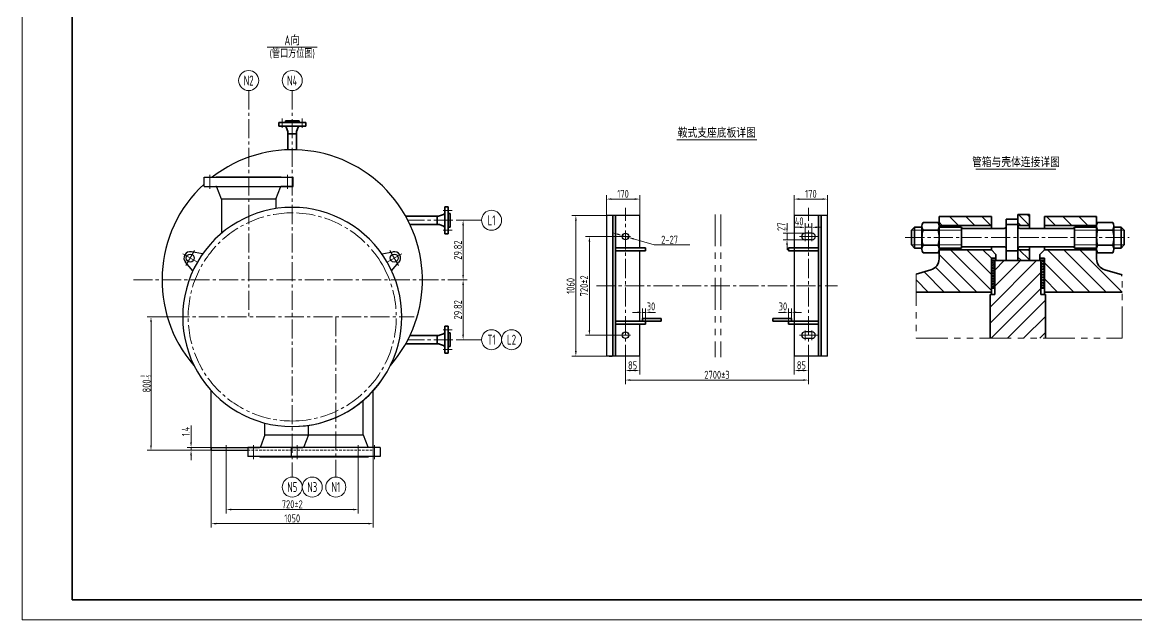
# Model space of a CAD drawing. Header units: millimetres. Extents: x 5765 to 6606, y -201 to 393.
# Drawn here: x 5765 to 6322, y -201 to 98 of the extents above; entities that cross this region are included whole.
import ezdxf
from ezdxf.enums import TextEntityAlignment as Align

# ---------------------------------------------------------------- set-up
doc = ezdxf.new("R2010")
doc.units = ezdxf.units.MM
for name, pattern in [('CENTER2', [28.575, 19.05, -3.175, 3.175, -3.175]), ('DASHED2', [9.525, 6.35, -3.175]), ('PHANTOM2', [31.75, 15.875, -3.175, 3.175, -3.175, 3.175, -3.175])]:
    doc.linetypes.add(name, pattern=pattern)
for name, color, linetype, lineweight in [('1粗实线', 7, 'Continuous', 35), ('2细实线', 3, 'Continuous', 13), ('3中心线', 1, 'CENTER2', 13), ('4虚线', 4, 'DASHED2', 13), ('5双点划线', 2, 'PHANTOM2', 13), ('6剖面线', 6, 'Continuous', 13), ('7文本', 2, 'Continuous', 13), ('8标注', 3, 'Continuous', 13), ('9图表', 4, 'Continuous', 13)]:
    doc.layers.add(name, color=color, linetype=linetype, lineweight=lineweight)
doc.styles.add('lanpec', font='bpec_e.shx', dxfattribs={"width": 0.75, "bigfont": 'hztxt.shx'})
doc.styles.add('lanpec-dim', font='bpec_e.shx', dxfattribs={"width": 0.75})
doc.dimstyles.new('lanpec', dxfattribs={"dimtxt": 4, "dimasz": 2.5, "dimexe": 2, "dimexo": 0, "dimtad": 1, "dimdsep": 46, "dimtxsty": 'lanpec-dim', "dimcen": 2.5, "dimclrd": 256, "dimclre": 256, "dimclrt": 256, "dimazin": 0, "dimtfac": 1, "dimtmove": 0, "dimatfit": 3, "dimfxl": 1, "dimlwd": -1, "dimlwe": -1, "dimarcsym": 0})
doc.dimstyles.new('lanpec$0', dxfattribs={"dimscale": 10, "dimtxt": 4, "dimasz": 2.5, "dimexe": 2, "dimexo": 0, "dimtad": 1, "dimdec": 1, "dimdsep": 46, "dimtxsty": 'lanpec-dim', "dimcen": 0.09, "dimclrd": 256, "dimclre": 256, "dimclrt": 256, "dimadec": 1, "dimazin": 0, "dimtfac": 0.707, "dimtdec": 1, "dimtmove": 0, "dimatfit": 3, "dimfxl": 1, "dimarcsym": 0})
doc.dimstyles.new('lanpec$3', dxfattribs={"dimtxt": 4, "dimasz": 2.5, "dimexe": 2, "dimexo": 0, "dimtad": 1, "dimtih": 1, "dimtoh": 1, "dimdsep": 46, "dimtxsty": 'lanpec-dim', "dimcen": 2.5, "dimclrd": 256, "dimclre": 256, "dimclrt": 256, "dimazin": 0, "dimtfac": 1, "dimtmove": 0, "dimatfit": 3, "dimfxl": 1, "dimlwd": -1, "dimlwe": -1, "dimarcsym": 0})
pattern_1 = [(135, (5538.121, 1418.5414), (-4.041115, -4.041115), [])]
pattern_2 = [(45, (5538.121, 1418.5414), (-0.6735192, 0.6735192), []), (135, (5538.121, 1418.5414), (-0.6735192, -0.6735192), [])]

# ---------------------------------------------------------------- blocks, each defined once
blk = doc.blocks.new('A1')
at = {"layer": '1粗实线'}
blk.add_lwpolyline([(-816, 10), (-10, 10), (-10, 584), (-816, 584)], close=True, dxfattribs=at)
at = {"layer": '9图表'}
blk.add_lwpolyline([(-841, 0), (0, 0), (0, 594), (-841, 594)], close=True, dxfattribs=at)
blk = doc.blocks.new('*D25')
at = {"layer": '8标注', "transparency": 16777216}
for p, q in [((6056.91, 1.33), (6056.91, 11.57)), ((6073.55, 1.33), (6073.55, 11.57)), ((6059.41, 9.57), (6071.05, 9.57))]:
    blk.add_line(p, q, dxfattribs=at)
for points in [[(6059.41, 9.99), (6059.41, 9.15), (6056.91, 9.57)], [(6071.05, 9.99), (6071.05, 9.15), (6073.55, 9.57)]]:
    blk.add_solid(points, dxfattribs=at)
at = {"layer": 'Defpoints', "color": 0, "transparency": 16777216}
for p in [(6073.55, 9.57), (6056.91, 1.33), (6073.55, 1.33)]:
    blk.add_point(p, dxfattribs=at)
at = {"layer": '8标注', "transparency": 16777216, "insert": (6065.23, 12.19), "char_height": 4, "attachment_point": 5, "style": 'lanpec-dim'}
blk.add_mtext('170', dxfattribs=at)
blk = doc.blocks.new('*D34')
at = {"layer": '8标注', "transparency": 16777216}
for p, q in [((6150.78, 1.33), (6150.78, 11.57)), ((6167.41, 1.33), (6167.41, 11.57)), ((6153.28, 9.57), (6164.91, 9.57))]:
    blk.add_line(p, q, dxfattribs=at)
for points in [[(6153.28, 9.99), (6153.28, 9.15), (6150.78, 9.57)], [(6164.91, 9.99), (6164.91, 9.15), (6167.41, 9.57)]]:
    blk.add_solid(points, dxfattribs=at)
at = {"layer": 'Defpoints', "color": 0, "transparency": 16777216}
for p in [(6167.41, 9.57), (6150.78, 1.33), (6167.41, 1.33)]:
    blk.add_point(p, dxfattribs=at)
at = {"layer": '8标注', "transparency": 16777216, "insert": (6159.09, 12.19), "char_height": 4, "attachment_point": 5, "style": 'lanpec-dim'}
blk.add_mtext('170', dxfattribs=at)
blk = doc.blocks.new('*D26')
at = {"layer": '8标注', "transparency": 16777216}
for p, q in [((6066.43, -72.72), (6066.43, -82.84)), ((6157.89, -72.72), (6157.89, -82.84)), ((6068.93, -80.84), (6155.39, -80.84))]:
    blk.add_line(p, q, dxfattribs=at)
for points in [[(6068.93, -80.42), (6068.93, -81.25), (6066.43, -80.84)], [(6155.39, -80.42), (6155.39, -81.25), (6157.89, -80.84)]]:
    blk.add_solid(points, dxfattribs=at)
at = {"layer": 'Defpoints', "color": 0, "transparency": 16777216}
for p in [(6066.43, -72.72), (6157.89, -72.72), (6157.89, -80.84)]:
    blk.add_point(p, dxfattribs=at)
at = {"layer": '8标注', "transparency": 16777216, "insert": (6112.16, -78.21), "char_height": 4, "width": 3.1429, "attachment_point": 5, "style": 'lanpec-dim'}
blk.add_mtext('2700%%P3', dxfattribs=at)
blk = doc.blocks.new('*D27')
at = {"layer": '8标注', "transparency": 16777216}
for p, q in [((6147.16, -4.96), (6147.16, -2.46)), ((6156.16, -7.46), (6145.16, -7.46)), ((6156.16, -10.79), (6145.16, -10.79)), ((6147.16, -7.46), (6147.16, -10.79)), ((6147.16, -13.29), (6147.16, -15.79))]:
    blk.add_line(p, q, dxfattribs=at)
for points in [[(6146.74, -4.96), (6147.58, -4.96), (6147.16, -7.46)], [(6146.74, -13.29), (6147.58, -13.29), (6147.16, -10.79)]]:
    blk.add_solid(points, dxfattribs=at)
at = {"layer": 'Defpoints', "color": 0, "transparency": 16777216}
for p in [(6147.16, -10.79), (6156.16, -7.46), (6156.16, -10.79)]:
    blk.add_point(p, dxfattribs=at)
at = {"layer": '8标注', "transparency": 16777216, "insert": (6144.33, -4.24), "char_height": 4, "attachment_point": 5, "rotation": 90, "style": 'lanpec-dim'}
blk.add_mtext('27', dxfattribs=at)
blk = doc.blocks.new('*D28')
at = {"layer": '8标注', "transparency": 16777216}
for p, q in [((6153.66, -4.53), (6151.16, -4.53)), ((6156.16, -7.46), (6156.16, -2.53)), ((6159.63, -4.53), (6156.16, -4.53)), ((6159.63, -7.46), (6159.63, -2.53)), ((6162.13, -4.53), (6164.63, -4.53))]:
    blk.add_line(p, q, dxfattribs=at)
for points in [[(6153.66, -4.11), (6153.66, -4.94), (6156.16, -4.53)], [(6162.13, -4.11), (6162.13, -4.94), (6159.63, -4.53)]]:
    blk.add_solid(points, dxfattribs=at)
at = {"layer": 'Defpoints', "color": 0, "transparency": 16777216}
for p in [(6156.16, -4.53), (6156.16, -7.46), (6159.63, -7.46)]:
    blk.add_point(p, dxfattribs=at)
at = {"layer": '8标注', "transparency": 16777216, "insert": (6153.24, -1.52), "char_height": 4, "attachment_point": 5, "style": 'lanpec-dim'}
blk.add_mtext('40', dxfattribs=at)
blk = doc.blocks.new('*D29')
at = {"layer": '8标注', "transparency": 16777216}
for p, q in [((6063.94, -9.13), (6046.41, -9.13)), ((6048.41, -11.63), (6048.41, -55.95)), ((6063.94, -58.45), (6046.41, -58.45))]:
    blk.add_line(p, q, dxfattribs=at)
for points in [[(6047.99, -11.63), (6048.83, -11.63), (6048.41, -9.13)], [(6047.99, -55.95), (6048.83, -55.95), (6048.41, -58.45)]]:
    blk.add_solid(points, dxfattribs=at)
at = {"layer": 'Defpoints', "color": 0, "transparency": 16777216}
for p in [(6063.94, -9.13), (6048.41, -58.45), (6063.94, -58.45)]:
    blk.add_point(p, dxfattribs=at)
at = {"layer": '8标注', "transparency": 16777216, "insert": (6045.79, -33.79), "char_height": 4, "width": 3.1429, "attachment_point": 5, "rotation": 90, "style": 'lanpec-dim'}
blk.add_mtext('720±2', dxfattribs=at)
blk = doc.blocks.new('*D30')
at = {"layer": '8标注', "transparency": 16777216}
for p, q in [((6056.91, 1.33), (6039.65, 1.33)), ((6041.65, -66.4), (6041.65, -1.17)), ((6056.91, -68.9), (6039.65, -68.9))]:
    blk.add_line(p, q, dxfattribs=at)
for points in [[(6041.24, -1.17), (6042.07, -1.17), (6041.65, 1.33)], [(6041.24, -66.4), (6042.07, -66.4), (6041.65, -68.9)]]:
    blk.add_solid(points, dxfattribs=at)
at = {"layer": 'Defpoints', "color": 0, "transparency": 16777216}
for p in [(6041.65, 1.33), (6056.91, 1.33), (6056.91, -68.9)]:
    blk.add_point(p, dxfattribs=at)
at = {"layer": '8标注', "transparency": 16777216, "insert": (6039.03, -33.79), "char_height": 4, "attachment_point": 5, "rotation": 90, "style": 'lanpec-dim'}
blk.add_mtext('1060', dxfattribs=at)
blk = doc.blocks.new('*D31')
at = {"layer": '8标注', "transparency": 16777216}
for p, q in [((6066.43, -68.9), (6066.43, -78.06)), ((6073.55, -68.9), (6073.55, -78.06)), ((6068.93, -76.06), (6071.05, -76.06))]:
    blk.add_line(p, q, dxfattribs=at)
for points in [[(6068.93, -75.65), (6068.93, -76.48), (6066.43, -76.06)], [(6071.05, -75.65), (6071.05, -76.48), (6073.55, -76.06)]]:
    blk.add_solid(points, dxfattribs=at)
at = {"layer": 'Defpoints', "color": 0, "transparency": 16777216}
for p in [(6066.43, -68.9), (6073.55, -68.9), (6073.55, -76.06)]:
    blk.add_point(p, dxfattribs=at)
at = {"layer": '8标注', "transparency": 16777216, "insert": (6069.99, -73.44), "char_height": 4, "attachment_point": 5, "style": 'lanpec-dim'}
blk.add_mtext('85', dxfattribs=at)
blk = doc.blocks.new('*D32')
at = {"layer": '8标注', "transparency": 16777216}
for p, q in [((6150.78, -68.9), (6150.78, -78.06)), ((6157.89, -68.9), (6157.89, -78.06)), ((6155.39, -76.06), (6153.28, -76.06))]:
    blk.add_line(p, q, dxfattribs=at)
for points in [[(6153.28, -75.65), (6153.28, -76.48), (6150.78, -76.06)], [(6155.39, -75.65), (6155.39, -76.48), (6157.89, -76.06)]]:
    blk.add_solid(points, dxfattribs=at)
at = {"layer": 'Defpoints', "color": 0, "transparency": 16777216}
for p in [(6150.78, -68.9), (6157.89, -68.9), (6150.78, -76.06)]:
    blk.add_point(p, dxfattribs=at)
at = {"layer": '8标注', "transparency": 16777216, "insert": (6154.33, -73.44), "char_height": 4, "attachment_point": 5, "style": 'lanpec-dim'}
blk.add_mtext('85', dxfattribs=at)
blk = doc.blocks.new('*D35')
at = {"layer": '8标注', "transparency": 16777216}
for p, q in [((6062.44, -7.95), (6060.04, -7.24)), ((6064.83, -8.66), (6068.03, -9.6)), ((6080.78, -13.35), (6070.42, -10.3)), ((6092.92, -13.35), (6080.78, -13.35))]:
    blk.add_line(p, q, dxfattribs=at)
for points in [[(6062.55, -7.55), (6062.32, -8.35), (6064.83, -8.66)], [(6070.54, -9.9), (6070.31, -10.7), (6068.03, -9.6)]]:
    blk.add_solid(points, dxfattribs=at)
at = {"layer": 'Defpoints', "color": 0, "transparency": 16777216}
for p in [(6064.83, -8.66), (6068.03, -9.6)]:
    blk.add_point(p, dxfattribs=at)
at = {"layer": '8标注', "transparency": 16777216, "insert": (6088.48, -10.73), "char_height": 4, "attachment_point": 5, "style": 'lanpec-dim'}
blk.add_mtext('2-27', dxfattribs=at)
blk = doc.blocks.new('*D36')
at = {"layer": '8标注', "transparency": 16777216}
for p, q in [((6072.42, -47.01), (6069.92, -47.01)), ((6074.92, -50.1), (6074.92, -45.01)), ((6074.92, -47.01), (6076.41, -47.01)), ((6076.41, -51.37), (6076.41, -45.01)), ((6078.91, -47.01), (6081.41, -47.01))]:
    blk.add_line(p, q, dxfattribs=at)
for points in [[(6072.42, -46.59), (6072.42, -47.42), (6074.92, -47.01)], [(6078.91, -46.59), (6078.91, -47.42), (6076.41, -47.01)]]:
    blk.add_solid(points, dxfattribs=at)
at = {"layer": 'Defpoints', "color": 0, "transparency": 16777216}
for p in [(6074.92, -50.1), (6076.41, -47.01), (6076.41, -51.37)]:
    blk.add_point(p, dxfattribs=at)
at = {"layer": '8标注', "transparency": 16777216, "insert": (6079.2, -44.06), "char_height": 4, "attachment_point": 5, "style": 'lanpec-dim'}
blk.add_mtext('30', dxfattribs=at)
blk = doc.blocks.new('*D33')
at = {"layer": '8标注', "transparency": 16777216}
for p, q in [((6145.41, -47.01), (6142.91, -47.01)), ((6147.91, -51.37), (6147.91, -45.01)), ((6149.4, -47.01), (6147.91, -47.01)), ((6149.4, -50.1), (6149.4, -45.01)), ((6151.9, -47.01), (6154.4, -47.01))]:
    blk.add_line(p, q, dxfattribs=at)
for points in [[(6145.41, -46.59), (6145.41, -47.42), (6147.91, -47.01)], [(6151.9, -46.59), (6151.9, -47.42), (6149.4, -47.01)]]:
    blk.add_solid(points, dxfattribs=at)
at = {"layer": 'Defpoints', "color": 0, "transparency": 16777216}
for p in [(6147.91, -47.01), (6149.4, -50.1), (6147.91, -51.37)]:
    blk.add_point(p, dxfattribs=at)
at = {"layer": '8标注', "transparency": 16777216, "insert": (6145.12, -44.06), "char_height": 4, "attachment_point": 5, "style": 'lanpec-dim'}
blk.add_mtext('30', dxfattribs=at)
blk = doc.blocks.new('*U38')
at = {"layer": '2细实线'}
blk.add_line((-20, 0), (20, 0), dxfattribs=at)
at = {"layer": '7文本', "style": 'lanpec', "width": 0.75}
for tag, height, p in [('节点图名称', 5, (0, 3.5)), ('比例', 4, (0, -3.25))]:
    blk.add_attdef(tag, text='', height=height, dxfattribs=at).set_placement(p, align=Align.MIDDLE_CENTER)
blk = doc.blocks.new('*D65')
at = {"layer": '8标注', "transparency": 16777216}
for p, q in [((5866.92, -118.11), (5866.92, -147.53)), ((5932.92, -118.04), (5932.92, -147.53)), ((5869.42, -145.53), (5930.42, -145.53))]:
    blk.add_line(p, q, dxfattribs=at)
for points in [[(5869.42, -145.11), (5869.42, -145.94), (5866.92, -145.53)], [(5930.42, -145.11), (5930.42, -145.94), (5932.92, -145.53)]]:
    blk.add_solid(points, dxfattribs=at)
at = {"layer": 'Defpoints', "color": 0, "transparency": 16777216}
for p in [(5866.92, -118.11), (5932.92, -118.04), (5932.92, -145.53)]:
    blk.add_point(p, dxfattribs=at)
at = {"layer": '8标注', "transparency": 16777216, "insert": (5899.92, -142.9), "char_height": 4, "attachment_point": 5, "style": 'lanpec-dim'}
blk.add_mtext('720±2', dxfattribs=at)
blk = doc.blocks.new('*D66')
at = {"layer": '8标注', "transparency": 16777216}
for p, q in [((5859.42, -115.9), (5859.42, -154.56)), ((5940.42, -115.9), (5940.42, -154.56)), ((5861.92, -152.56), (5937.92, -152.56))]:
    blk.add_line(p, q, dxfattribs=at)
for points in [[(5861.92, -152.14), (5861.92, -152.98), (5859.42, -152.56)], [(5937.92, -152.14), (5937.92, -152.98), (5940.42, -152.56)]]:
    blk.add_solid(points, dxfattribs=at)
at = {"layer": 'Defpoints', "color": 0, "transparency": 16777216}
for p in [(5859.42, -115.9), (5940.42, -115.9), (5940.42, -152.56)]:
    blk.add_point(p, dxfattribs=at)
at = {"layer": '8标注', "transparency": 16777216, "insert": (5899.92, -149.94), "char_height": 4, "attachment_point": 5, "style": 'lanpec-dim'}
blk.add_mtext('1050', dxfattribs=at)
blk = doc.blocks.new('*D67')
at = {"layer": '8标注', "transparency": 16777216}
for p, q in [((5839.82, -49.3), (5827.35, -49.3)), ((5829.35, -51.8), (5829.35, -113.4)), ((5859.42, -115.9), (5827.35, -115.9))]:
    blk.add_line(p, q, dxfattribs=at)
for points in [[(5828.93, -51.8), (5829.77, -51.8), (5829.35, -49.3)], [(5828.93, -113.4), (5829.77, -113.4), (5829.35, -115.9)]]:
    blk.add_solid(points, dxfattribs=at)
at = {"layer": 'Defpoints', "color": 0, "transparency": 16777216}
for p in [(5839.82, -49.3), (5829.35, -115.9), (5859.42, -115.9)]:
    blk.add_point(p, dxfattribs=at)
at = {"layer": '8标注', "transparency": 16777216, "insert": (5826.62, -82.6), "char_height": 4, "attachment_point": 5, "rotation": 90, "style": 'lanpec-dim'}
blk.add_mtext('800{\\H0.525x;\\S 0^ -5;}', dxfattribs=at)
blk = doc.blocks.new('管口号')
at = {"layer": '2细实线'}
blk.add_circle((0, 5), 5, dxfattribs=at)
at = {"layer": '7文本', "style": 'lanpec', "width": 0.75}
blk.add_attdef('N', text='', height=5, dxfattribs=at).set_placement((0, 5), align=Align.MIDDLE_CENTER)
blk = doc.blocks.new('*U63')
at = {"layer": '2细实线'}
blk.add_line((-12.5, 0), (12.5, 0), dxfattribs=at)
at = {"layer": '7文本', "style": 'lanpec', "width": 0.75}
for tag, height, p in [('节点图名称', 5, (0, 3.5)), ('比例', 4, (0, -3.25))]:
    blk.add_attdef(tag, text='', height=height, dxfattribs=at).set_placement(p, align=Align.MIDDLE_CENTER)
blk = doc.blocks.new('*D68')
at = {"layer": '8标注', "transparency": 16777216}
for p, q in [((5849.36, -112), (5849.36, -103.48)), ((5859.42, -114.5), (5847.36, -114.5)), ((5859.42, -115.9), (5847.36, -115.9)), ((5849.36, -115.9), (5849.36, -114.5)), ((5849.36, -118.4), (5849.36, -120.9))]:
    blk.add_line(p, q, dxfattribs=at)
for points in [[(5848.94, -112), (5849.78, -112), (5849.36, -114.5)], [(5848.94, -118.4), (5849.78, -118.4), (5849.36, -115.9)]]:
    blk.add_solid(points, dxfattribs=at)
at = {"layer": 'Defpoints', "color": 0, "transparency": 16777216}
for p in [(5849.36, -114.5), (5859.42, -114.5), (5859.42, -115.9)]:
    blk.add_point(p, dxfattribs=at)
at = {"layer": '8标注', "transparency": 16777216, "insert": (5846.73, -106.49), "char_height": 4, "attachment_point": 5, "rotation": 90, "style": 'lanpec-dim'}
blk.add_mtext('1.4', dxfattribs=at)
blk = doc.blocks.new('*D69')
at = {"layer": '8标注', "transparency": 16777216}
for p, q in [((5983.3, -1.02), (5987.3, -1.02)), ((5985.3, -3.52), (5985.3, -28.34)), ((5979.3, -30.84), (5987.3, -30.84))]:
    blk.add_line(p, q, dxfattribs=at)
for points in [[(5984.88, -3.52), (5985.72, -3.52), (5985.3, -1.02)], [(5984.88, -28.34), (5985.72, -28.34), (5985.3, -30.84)]]:
    blk.add_solid(points, dxfattribs=at)
at = {"layer": 'Defpoints', "color": 0, "transparency": 16777216}
for p in [(5983.3, -1.02), (5979.3, -30.84), (5985.3, -30.84)]:
    blk.add_point(p, dxfattribs=at)
at = {"layer": '8标注', "transparency": 16777216, "insert": (5982.67, -15.93), "char_height": 4, "attachment_point": 5, "rotation": 90, "style": 'lanpec-dim'}
blk.add_mtext('29.82', dxfattribs=at)
blk = doc.blocks.new('*D64')
at = {"layer": '8标注', "transparency": 16777216}
for p, q in [((5979.3, -30.84), (5987.3, -30.84)), ((5985.3, -58.16), (5985.3, -33.34)), ((5982.38, -60.66), (5987.3, -60.66))]:
    blk.add_line(p, q, dxfattribs=at)
for points in [[(5984.88, -33.34), (5985.72, -33.34), (5985.3, -30.84)], [(5984.88, -58.16), (5985.72, -58.16), (5985.3, -60.66)]]:
    blk.add_solid(points, dxfattribs=at)
at = {"layer": 'Defpoints', "color": 0, "transparency": 16777216}
for p in [(5979.3, -30.84), (5985.3, -30.84), (5982.38, -60.66)]:
    blk.add_point(p, dxfattribs=at)
at = {"layer": '8标注', "transparency": 16777216, "insert": (5982.67, -45.75), "char_height": 4, "attachment_point": 5, "rotation": 90, "style": 'lanpec-dim'}
blk.add_mtext('29.82', dxfattribs=at)

msp = doc.modelspace()

# ---------------------------------------------------------------- hatches: boundary and pattern name
at = {"layer": '6剖面线', "ltscale": 0.5}
h = msp.add_hatch(dxfattribs=at)
h.set_pattern_fill('ANSI31', color=256, scale=1.8, angle=90, style=0)
h.set_pattern_definition(pattern_1)
h.paths.add_polyline_path([(6249.262, -3.579), (6249.262, 0.876), (6223.15, 0.876), (6223.15, -3.579)])
edge = h.paths.add_edge_path()
edge.add_line((6249.262, -20.014), (6251.566, -20.014))
edge.add_line((6251.566, -20.014), (6251.566, -18.094))
edge.add_line((6251.566, -18.094), (6249.262, -15.79))
edge.add_line((6249.262, -15.79), (6223.15, -15.79))
edge.add_line((6223.15, -15.79), (6223.15, -20.277))
edge.add_arc((6217.39, -20.277), 5.76, 285.9454, 360, ccw=False)
edge.add_line((6218.973, -25.816), (6211.623, -27.915))
edge.add_line((6211.623, -27.915), (6211.623, -36.91))
edge.add_line((6211.623, -36.91), (6249.262, -36.91))
edge.add_line((6249.262, -36.91), (6249.262, -20.014))
h = msp.add_hatch(dxfattribs=at)
h.set_pattern_fill('ANSI31', color=256, scale=0.96, angle=90, style=0)
h.set_pattern_definition([(135, (-8276.9207, -2605.6648), (-2.1552615, -2.1552615), [])])
h.paths.add_polyline_path([(6268.27, 1.836), (6262.51, 1.836), (6262.51, -3.579), (6268.27, -3.579)])
h.paths.add_polyline_path([(6268.27, -15.79), (6262.51, -15.79), (6262.51, -21.166), (6268.27, -21.166)])
h = msp.add_hatch(dxfattribs=at)
h.set_pattern_fill('ANSI31', color=256, scale=1.8, angle=90, style=0)
h.set_pattern_definition(pattern_1)
h.paths.add_polyline_path([(6306.048, -25.816, -0.3348603), (6301.87, -20.277), (6301.87, -15.79), (6275.758, -15.79), (6273.454, -18.094), (6273.454, -20.014), (6275.758, -20.014), (6275.758, -36.91), (6314.715, -36.91), (6314.715, -28.292)])
h.paths.add_polyline_path([(6275.758, 0.876), (6275.758, -3.579), (6301.87, -3.579), (6301.87, 0.876)])
at = {"layer": '6剖面线'}
h = msp.add_hatch(dxfattribs=at)
h.set_pattern_fill('ANSI31', color=256, scale=1.8, angle=180, style=0)
h.set_pattern_definition([(225, (6250.2164, -42.813), (4.0411, -4.0411), [])])
h.paths.add_polyline_path([(6250.99, -21.166), (6250.99, -38.086), (6249.838, -38.086), (6250.99, -59.95), (6276.334, -59.95), (6276.334, -38.086), (6274.03, -38.086), (6274.03, -21.166)])
h.paths.add_polyline_path([(6249.838, -38.086), (6248.686, -38.086), (6248.686, -59.95), (6250.99, -59.95)])
at = {"layer": '6剖面线', "ltscale": 0.5}
h = msp.add_hatch(dxfattribs=at)
h.set_pattern_fill('ANSI37', color=256, scale=0.3, style=0)
h.set_pattern_definition(pattern_2)
h.paths.add_polyline_path([(6249.262, -34.99), (6250.99, -34.99), (6250.99, -20.91), (6249.262, -20.91)])
h = msp.add_hatch(dxfattribs=at)
h.set_pattern_fill('ANSI37', color=256, scale=0.3, style=0)
h.set_pattern_definition(pattern_2)
h.paths.add_polyline_path([(6275.758, -20.91), (6274.03, -20.91), (6274.03, -34.99), (6275.758, -34.99)])

# ---------------------------------------------------------------- linework, layer by layer
for p, q in [((5855.9, 20.496), (5900.4, 20.496)), ((5855.9, 15.886), (5855.9, 20.496)), ((5861.96, 20.696), (5894.34, 20.696)), ((5861.96, 20.496), (5861.96, 20.696)), ((5883.73, 20.496), (5883.73, 20.696)), ((5894.34, 20.496), (5894.34, 20.696)), ((5900.4, 15.886), (5900.4, 20.496)), ((5855.9, 15.886), (5900.4, 15.886)), ((5855.9, 15.886), (5861.755, 15.886)), ((5864.5, 9.596), (5862.222, 15.564)), ((5877.67, 15.886), (5883.525, 15.886)), ((5891.8, 9.596), (5894.077, 15.564)), ((5900.4, 15.886), (5894.544, 15.886)), ((5891.8, 9.596), (5864.5, 9.596)), ((5864.5, 9.596), (5864.5, -7.555)), ((5891.8, 9.596), (5891.8, 4.84)), ((6073.546, 1.33), (6056.914, 1.33)), ((6056.914, 1.33), (6056.914, -68.904)), ((6073.546, -14.718), (6073.546, 1.33)), ((6167.407, 1.33), (6150.775, 1.33)), ((6150.775, 1.33), (6150.775, -68.904)), ((6167.407, -68.904), (6167.407, 1.33)), ((6159.626, -7.463), (6156.157, -7.463)), ((6159.626, -10.79), (6156.157, -10.79)), ((6073.546, -51.371), (6073.546, -16.203)), ((5850.269, -26.23), (5846.569, -21.999)), ((5855.112, -17.842), (5849.598, -16.753)), ((5944.727, -17.842), (5950.242, -16.753)), ((5949.57, -26.23), (5953.27, -21.999)), ((6073.546, -68.904), (6073.546, -52.855)), ((6159.626, -56.784), (6156.157, -56.784)), ((6159.626, -60.11), (6156.157, -60.11)), ((6073.546, -68.904), (6056.914, -68.904)), ((6058.354, -68.904), (6059.794, -68.904)), ((6167.407, -68.904), (6150.775, -68.904)), ((5859.42, -115.904), (5859.42, -86.146)), ((5940.42, -114.494), (5940.42, -86.146)), ((5935.34, -108.204), (5935.34, -91.053)), ((5886.27, -108.204), (5886.27, -102.325)), ((5908.04, -108.204), (5908.04, -103.449)), ((5886.27, -108.204), (5883.992, -114.172)), ((5886.27, -108.204), (5913.57, -108.204)), ((5908.04, -108.204), (5905.762, -114.172)), ((5908.04, -108.204), (5935.34, -108.204)), ((5935.34, -108.204), (5937.617, -114.172)), ((5940.42, -114.494), (5940.42, -110.653)), ((5859.42, -114.504), (5877.67, -114.504)), ((5859.42, -114.504), (5859.42, -115.904)), ((5859.42, -115.904), (5877.67, -115.904)), ((5859.42, -115.904), (5877.67, -115.904)), ((5877.67, -114.494), (5877.67, -119.104)), ((5877.67, -114.494), (5883.525, -114.494)), ((5922.17, -114.494), (5877.67, -114.494)), ((5899.44, -114.494), (5899.44, -119.104)), ((5899.44, -114.494), (5905.295, -114.494)), ((5943.94, -114.494), (5899.44, -114.494)), ((5922.17, -114.494), (5916.314, -114.494)), ((5940.42, -114.504), (5922.17, -114.504)), ((5943.94, -114.494), (5938.084, -114.494)), ((5943.94, -114.494), (5943.94, -119.104)), ((5922.17, -119.104), (5877.67, -119.104)), ((5883.73, -119.104), (5883.73, -119.304)), ((5916.11, -119.304), (5883.73, -119.304)), ((5943.94, -119.104), (5899.44, -119.104)), ((5905.5, -119.104), (5905.5, -119.304)), ((5937.88, -119.304), (5905.5, -119.304)), ((5916.11, -119.104), (5916.11, -119.304)), ((5937.88, -119.104), (5937.88, -119.304))]:
    msp.add_line(p, q)
at = {"ltscale": 2}
for centre in [(6066.43, -9.127), (6066.43, -58.447)]:
    msp.add_circle(centre, 1.663, dxfattribs=at)
for centre in [(5848.978, -19.893), (5950.862, -19.893)]:
    msp.add_circle(centre, 2)
for centre, radius, start, end in [((5899.92, -30.839), 65.061, 318.9992, 127.90529), ((5899.92, -30.839), 65.061, 132.5781, 221.0008), ((5861.755, 15.386), 0.5, 20.88476, 90), ((5894.544, 15.386), 0.5, 90, 159.11524), ((5899.92, -49.304), 54.75, 90, 150), ((5899.92, -49.304), 54.75, 30, 90), ((6156.157, -9.127), 1.663, 90, 270), ((6159.626, -9.127), 1.663, 270, 90), ((5848.978, -19.893), 3.2, 78.82881, 221.17119), ((5950.862, -19.893), 3.2, 318.82881, 101.17119), ((5899.92, -49.304), 54.75, 150, 270), ((5899.92, -49.304), 54.75, 270, 30), ((6156.157, -58.447), 1.663, 90, 270), ((6159.626, -58.447), 1.663, 270, 90), ((5899.92, -49.304), 54.75, 270, 324.92537), ((5883.525, -113.994), 0.5, 270, 339.11524), ((5905.295, -113.994), 0.5, 270, 339.11524), ((5938.084, -113.994), 0.5, 200.88476, 270)]:
    msp.add_arc(centre, radius, start, end)
at = {"layer": '1粗实线', "ltscale": 0.5}
for p, q in [((5906.64, 47.768), (5893.2, 47.768)), ((5893.2, 47.768), (5893.2, 45.976)), ((5893.2, 45.976), (5906.64, 45.976)), ((5903.352, 48.708), (5896.488, 48.708)), ((5896.488, 48.708), (5896.488, 47.768)), ((5896.951, 45.453), (5897.734, 43.335)), ((5902.888, 45.453), (5902.105, 43.335)), ((5903.352, 48.708), (5903.352, 47.768)), ((5906.64, 47.768), (5906.64, 45.976)), ((5897.784, 43.057), (5897.784, 42.208)), ((5897.784, 42.208), (5902.056, 42.208)), ((5897.784, 42.208), (5897.784, 34.187)), ((5902.056, 43.057), (5902.056, 42.208)), ((5902.056, 42.208), (5902.056, 34.187)), ((5977.888, 5.702), (5976.096, 5.702)), ((5976.096, 5.702), (5976.096, -7.738)), ((5977.888, -7.738), (5977.888, 5.702)), ((5972.328, 1.118), (5956.591, 1.118)), ((5972.328, 1.118), (5972.328, -3.154)), ((5973.177, 1.118), (5972.328, 1.118)), ((5975.573, 1.951), (5973.454, 1.168)), ((5978.828, 2.414), (5977.888, 2.414)), ((5978.828, -4.45), (5978.828, 2.414)), ((5972.328, -3.154), (5958.796, -3.154)), ((5973.177, -3.154), (5972.328, -3.154)), ((5975.573, -3.986), (5973.454, -3.203)), ((5978.828, -4.45), (5977.888, -4.45)), ((5977.888, -7.738), (5976.096, -7.738)), ((5976.096, -67.385), (5976.096, -53.945)), ((5977.888, -53.945), (5976.096, -53.945)), ((5977.888, -53.945), (5977.888, -67.385)), ((5972.328, -58.529), (5958.796, -58.529)), ((5973.177, -58.529), (5972.328, -58.529)), ((5972.328, -62.801), (5972.328, -58.529)), ((5975.573, -57.696), (5973.454, -58.479)), ((5978.828, -57.233), (5977.888, -57.233)), ((5978.828, -57.233), (5978.828, -64.097)), ((5972.328, -62.801), (5956.591, -62.801)), ((5973.177, -62.801), (5972.328, -62.801)), ((5975.573, -63.633), (5973.454, -62.85)), ((5978.828, -64.097), (5977.888, -64.097)), ((5977.888, -67.385), (5976.096, -67.385))]:
    msp.add_line(p, q, dxfattribs=at)
at = {"layer": '1粗实线'}
for p, q in [((6060.14, 1.33), (6060.14, -68.904)), ((6061.502, 1.33), (6061.502, -68.904)), ((6162.819, 1.33), (6162.819, -68.904)), ((6164.181, 1.33), (6164.181, -68.904)), ((6223.15, 0.876), (6249.262, 0.876)), ((6223.15, 0.876), (6223.15, -20.277)), ((6249.262, 0.876), (6249.262, -5.115)), ((6268.27, 1.836), (6262.51, 1.836)), ((6262.51, 1.836), (6262.51, -21.166)), ((6268.27, -5.115), (6268.27, 1.836)), ((6301.87, 0.876), (6275.758, 0.876)), ((6275.758, 0.876), (6275.758, -5.115)), ((6301.87, 0.876), (6301.87, -20.277)), ((6210.862, -4.5), (6209.326, -6.036)), ((6214.587, -4.5), (6210.862, -4.5)), ((6210.862, -4.5), (6210.862, -14.868)), ((6214.587, -15.387), (6214.587, -3.982)), ((6222.617, -2.081), (6215.12, -2.081)), ((6223.15, -3.579), (6249.262, -3.579)), ((6223.15, -15.387), (6223.15, -3.982)), ((6234.286, -4.5), (6223.15, -4.5)), ((6234.286, -4.5), (6234.286, -14.868)), ((6234.286, -4.5), (6234.286, -4.539)), ((6234.862, -5.115), (6255.598, -5.115)), ((6256.75, -0.468), (6262.51, -0.468)), ((6256.75, -0.468), (6256.75, -21.166)), ((6256.75, -3.069), (6262.51, -3.069)), ((6262.51, -3.579), (6268.27, -3.579)), ((6262.51, -3.963), (6262.51, -3.924)), ((6263.662, -5.115), (6290.158, -5.115)), ((6301.87, -3.579), (6275.758, -3.579)), ((6290.734, -4.5), (6301.87, -4.5)), ((6290.734, -4.5), (6290.734, -14.868)), ((6290.734, -4.5), (6290.734, -4.539)), ((6301.87, -15.387), (6301.87, -3.982)), ((6309.962, -2.081), (6302.342, -2.081)), ((6310.434, -15.387), (6310.434, -3.982)), ((6310.434, -4.5), (6314.158, -4.5)), ((6314.158, -4.5), (6315.694, -6.036)), ((6314.158, -4.5), (6314.158, -14.868)), ((6209.326, -6.036), (6209.326, -13.332)), ((6222.617, -5.883), (6215.12, -5.883)), ((6309.962, -5.883), (6302.342, -5.883)), ((6315.694, -6.036), (6315.694, -13.332)), ((6061.502, -14.718), (6076.412, -14.718)), ((6061.502, -16.203), (6076.412, -16.203)), ((6076.412, -14.718), (6076.412, -16.203)), ((6162.819, -14.718), (6147.91, -14.718)), ((6147.91, -14.718), (6147.91, -16.203)), ((6162.819, -16.203), (6147.91, -16.203)), ((6210.862, -14.868), (6209.326, -13.332)), ((6214.587, -14.868), (6210.862, -14.868)), ((6222.617, -13.486), (6215.12, -13.486)), ((6234.286, -14.868), (6223.15, -14.868)), ((6249.262, -15.79), (6223.15, -15.79)), ((6234.862, -14.254), (6255.598, -14.254)), ((6249.262, -14.254), (6249.262, -15.79)), ((6249.262, -15.79), (6251.566, -18.094)), ((6256.75, -16.3), (6262.51, -16.3)), ((6262.51, -15.79), (6268.27, -15.79)), ((6263.662, -14.254), (6290.158, -14.254)), ((6268.27, -21.166), (6268.27, -14.254)), ((6275.758, -15.79), (6273.454, -18.094)), ((6275.758, -14.254), (6275.758, -15.79)), ((6275.758, -15.79), (6301.87, -15.79)), ((6290.734, -14.868), (6301.87, -14.868)), ((6309.962, -13.486), (6302.342, -13.486)), ((6310.434, -14.868), (6314.158, -14.868)), ((6314.158, -14.868), (6315.694, -13.332)), ((6222.617, -17.288), (6215.12, -17.288)), ((6249.262, -20.014), (6251.566, -20.014)), ((6249.262, -20.014), (6249.262, -38.086)), ((6249.262, -20.91), (6250.99, -20.91)), ((6250.99, -20.91), (6250.99, -38.086)), ((6250.99, -20.974), (6250.99, -34.99)), ((6250.99, -21.166), (6274.03, -21.166)), ((6251.566, -18.094), (6251.566, -21.166)), ((6273.454, -18.094), (6273.454, -21.166)), ((6275.758, -20.014), (6273.454, -20.014)), ((6275.758, -20.91), (6274.03, -20.91)), ((6274.03, -20.91), (6274.03, -34.99)), ((6274.03, -20.974), (6274.03, -38.086)), ((6275.758, -20.014), (6275.758, -38.086)), ((6309.962, -17.288), (6302.342, -17.288)), ((6211.623, -27.915), (6218.973, -25.816)), ((6314.715, -28.292), (6306.048, -25.816)), ((6211.623, -36.91), (6249.262, -36.91)), ((6250.99, -38.086), (6248.686, -38.086)), ((6248.686, -38.086), (6248.686, -59.95)), ((6250.99, -34.99), (6249.262, -34.99)), ((6274.03, -34.99), (6275.758, -34.99)), ((6274.03, -38.086), (6276.334, -38.086)), ((6275.758, -36.91), (6314.715, -36.91)), ((6276.334, -38.086), (6276.334, -59.95)), ((6074.919, -51.371), (6074.919, -50.102)), ((6074.919, -50.102), (6084.253, -50.102)), ((6084.253, -50.102), (6084.253, -51.371)), ((6149.402, -50.102), (6140.068, -50.102)), ((6140.068, -50.102), (6140.068, -51.371)), ((6149.402, -50.102), (6149.402, -51.371)), ((6061.502, -51.371), (6076.412, -51.371)), ((6061.502, -52.855), (6076.412, -52.855)), ((6074.242, -51.371), (6084.253, -51.371)), ((6076.412, -52.855), (6076.412, -51.371)), ((6150.079, -51.371), (6140.068, -51.371)), ((6162.819, -51.371), (6147.91, -51.371)), ((6147.91, -52.855), (6147.91, -51.371)), ((6162.819, -52.855), (6147.91, -52.855))]:
    msp.add_line(p, q, dxfattribs=at)
at = {"layer": '1粗实线', "ltscale": 0.5}
for centre, start, end in [((5896.201, 45.176), 20.28013, 90), ((5903.639, 45.176), 90, 159.71987), ((5896.984, 43.057), 0, 20.28013), ((5902.856, 43.057), 159.71987, 180), ((5973.177, 1.918), 270, 290.28013), ((5975.296, 2.701), 290.28013, 0), ((5973.177, -3.954), 69.71987, 90), ((5975.296, -4.736), 0, 69.71987), ((5973.177, -57.729), 270, 290.28013), ((5975.296, -56.946), 290.28013, 0), ((5973.177, -63.601), 69.71987, 90), ((5975.296, -64.384), 0, 69.71987)]:
    msp.add_arc(centre, 0.8, start, end, dxfattribs=at)
at = {"layer": '1粗实线'}
for centre, radius, start, end in [((6218.243, -3.982), 3.656, 148.67241, 211.32759), ((6219.495, -3.982), 3.656, 328.67241, 31.32759), ((6234.862, -4.539), 0.576, 180, 270), ((6255.598, -3.963), 1.152, 270, 0), ((6263.662, -3.963), 1.152, 180, 270), ((6290.158, -4.539), 0.576, 270, 0), ((6305.935, -3.982), 4.065, 152.12072, 207.87928), ((6306.369, -3.982), 4.065, 332.12072, 27.87928), ((6228.411, -9.684), 13.824, 164.03799, 195.96201), ((6209.326, -9.684), 13.824, 344.03799, 15.96201), ((6317.422, -9.684), 15.552, 165.851, 194.149), ((6294.882, -9.684), 15.552, 345.851, 14.149), ((6218.243, -15.387), 3.656, 148.67241, 211.32759), ((6219.495, -15.387), 3.656, 328.67241, 31.32759), ((6234.862, -14.83), 0.576, 90, 180), ((6255.598, -15.406), 1.152, 0, 90), ((6263.662, -15.406), 1.152, 90, 180), ((6290.158, -14.83), 0.576, 0, 90), ((6305.935, -15.387), 4.065, 152.12072, 207.87928), ((6306.369, -15.387), 4.065, 332.12072, 27.87928), ((6217.39, -20.277), 5.76, 285.9454, 0), ((6307.63, -20.277), 5.76, 180, 254.0546)]:
    msp.add_arc(centre, radius, start, end, dxfattribs=at)
at = {"layer": '2细实线'}
for p, q in [((6209.326, -6.036), (6214.587, -6.036)), ((6223.15, -6.036), (6234.286, -6.036)), ((6301.87, -6.036), (6290.734, -6.036)), ((6315.694, -6.036), (6310.434, -6.036)), ((6092.518, -13.353), (6098.524, -13.353)), ((6209.326, -13.332), (6214.587, -13.332)), ((6223.15, -13.332), (6234.286, -13.332)), ((6301.87, -13.332), (6290.734, -13.332)), ((6315.694, -13.332), (6310.434, -13.332))]:
    msp.add_line(p, q, dxfattribs=at)
at = {"layer": '3中心线', "ltscale": 0.5}
for p, q in [((5878.15, 63.792), (5878.15, -49.304)), ((5899.92, 63.792), (5899.92, -129.304)), ((5894.968, 49.786), (5894.968, 45.176)), ((5904.872, 49.786), (5904.872, 45.176)), ((5858.78, 14.696), (5858.78, 21.686)), ((5897.52, 14.696), (5897.52, 21.686)), ((5979.906, 3.934), (5975.296, 3.934)), ((6066.43, -72.716), (6066.43, 5.143)), ((6157.891, -72.716), (6157.891, 5.143)), ((5994.519, -1.018), (5957.744, -1.018)), ((5979.906, -5.97), (5975.296, -5.97)), ((6206.28, -9.684), (6318.114, -9.684)), ((5851.15, -16.13), (5846.806, -23.655)), ((5948.689, -16.13), (5953.034, -23.655)), ((5852.505, -21.929), (5845.215, -17.721)), ((5947.335, -21.929), (5954.624, -17.721)), ((5820.54, -30.841), (5979.299, -30.841)), ((6051.914, -33.787), (6172.407, -33.787)), ((5839.039, -49.304), (5960.8, -49.304)), ((5921.69, -49.304), (5921.69, -129.304)), ((5994.519, -60.665), (5957.742, -60.665)), ((5979.906, -55.713), (5975.296, -55.713)), ((5979.906, -65.617), (5975.296, -65.617)), ((5866.92, -118.04), (5866.92, -113.43)), ((5880.55, -113.304), (5880.55, -120.294)), ((5902.32, -113.304), (5902.32, -120.294)), ((5932.92, -118.112), (5932.92, -113.43)), ((5941.06, -113.304), (5941.06, -120.294))]:
    msp.add_line(p, q, dxfattribs=at)
at = {"layer": '3中心线'}
for p, q in [((6068.925, -9.127), (6063.935, -9.127)), ((6153.442, -9.127), (6162.341, -9.127)), ((6156.157, -11.531), (6156.157, -6.723)), ((6159.626, -11.531), (6159.626, -6.723)), ((6068.925, -58.447), (6063.935, -58.447)), ((6153.442, -58.447), (6162.341, -58.447)), ((6156.157, -56.043), (6156.157, -60.851)), ((6159.626, -56.043), (6159.626, -60.851))]:
    msp.add_line(p, q, dxfattribs=at)
at = {"layer": '3中心线', "ltscale": 0.5}
for start, end in [(90, 270), (30, 90), (270, 30)]:
    msp.add_arc((5899.92, -49.304), 52, start, end, dxfattribs=at)
at = {"layer": '4虚线', "ltscale": 0.2}
for p, q in [((5877.67, -115.904), (5940.42, -115.904)), ((5940.42, -115.904), (5940.42, -114.494))]:
    msp.add_line(p, q, dxfattribs=at)
at = {"layer": '5双点划线'}
for p, q in [((6111.288, 1.899), (6111.288, -69.473)), ((6114.145, 1.899), (6114.145, -69.473)), ((6211.623, -27.915), (6211.623, -59.95)), ((6314.715, -59.95), (6314.715, -28.292)), ((6211.623, -59.95), (6314.715, -59.95))]:
    msp.add_line(p, q, dxfattribs=at)

# ---------------------------------------------------------------- block references
for name, p, values in [('*U63', (5899.92, 85.418), {'节点图名称': 'A向', '比例': '(管口方位图)'}), ('*U38', (6112.089, 39.202), {'节点图名称': '鞍式支座底板详图'}), ('*U38', (6261.55, 24.53), {'节点图名称': '管箱与壳体连接详图'})]:
    msp.add_blockref(name, p).add_auto_attribs(values)
at = {"layer": '2细实线'}
msp.add_blockref('A1', (6606.028, -200.559), dxfattribs=at)
at = {"layer": '8标注'}
for p, values in [((5878.15, 63.792), {'N': 'N2'}), ((5899.92, 63.792), {'N': 'N4'}), ((5999.519, -6.018), {'N': 'L1'}), ((5999.519, -65.665), {'N': 'T1'}), ((6009.519, -65.665), {'N': 'L2'}), ((5899.92, -139.304), {'N': 'N5'}), ((5909.92, -139.304), {'N': 'N3'}), ((5921.69, -139.304), {'N': 'N1'})]:
    msp.add_blockref('管口号', p, dxfattribs=at).add_auto_attribs(values)

# ---------------------------------------------------------------- dimensions: what is measured, and where the dimension line sits
for base, p1, p2, text, picture, middle in [((6073.546, 9.57), (6056.914, 1.33), (6073.546, 1.33), '170', '*D25', (6065.23, 12.195)), ((6167.407, 9.57), (6150.775, 1.33), (6167.407, 1.33), '170', '*D34', (6159.091, 12.195)), ((6150.775, -76.063), (6157.891, -68.904), (6150.775, -68.904), '85', '*D32', (6154.333, -73.438)), ((6157.891, -80.838), (6066.43, -72.716), (6157.891, -72.716), '2700%%P3', '*D26', (6112.161, -78.213)), ((5940.42, -152.56), (5859.42, -115.904), (5940.42, -115.904), '1050', '*D66', (5899.92, -149.935)), ((5932.92, -145.528), (5866.92, -118.112), (5932.92, -118.04), '720±2', '*D65', (5899.92, -142.903))]:
    dim = msp.add_linear_dim(base=base, p1=p1, p2=p2, text=text, dimstyle='lanpec', dxfattribs=at)
    dim.commit()
    dim.dimension.update_dxf_attribs({"geometry": picture, "text_midpoint": middle})
for base, p1, p2, angle, text, picture, middle in [((6041.653, 1.33), (6056.914, -68.904), (6056.914, 1.33), 90, '1060', '*D30', (6039.028, -33.787)), ((6048.411, -58.447), (6063.935, -9.127), (6063.935, -58.447), 90, '720±2', '*D29', (6045.786, -33.787)), ((5829.349, -115.904), (5839.824, -49.304), (5859.42, -115.904), 90, '800{\\H0.525x;\\S 0^ -5;}', '*D67', (5826.624, -82.604)), ((6073.546, -76.063), (6066.43, -68.904), (6073.546, -68.904), 180, '85', '*D31', (6069.988, -73.438))]:
    dim = msp.add_linear_dim(base=base, p1=p1, p2=p2, angle=angle, text=text, dimstyle='lanpec', dxfattribs=at)
    dim.commit()
    dim.dimension.update_dxf_attribs({"geometry": picture, "text_midpoint": middle})
for base, p1, p2, angle, text, picture, middle in [((6156.157, -4.527), (6159.626, -7.463), (6156.157, -7.463), 180, '40', '*D28', (6153.235, -1.524)), ((6147.161, -10.79), (6156.157, -7.463), (6156.157, -10.79), 90, '27', '*D27', (6144.332, -4.245)), ((6147.91, -47.006), (6149.402, -50.102), (6147.91, -51.371), 180, '30', '*D33', (6145.122, -44.057))]:
    dim = msp.add_linear_dim(base=base, p1=p1, p2=p2, angle=angle, text=text, dimstyle='lanpec', override={"dimtmove": 2}, dxfattribs=at)
    dim.commit()
    dim.dimension.update_dxf_attribs({"geometry": picture, "text_midpoint": middle, "dimtype": 160})
for base, p1, p2, angle, picture, middle in [((5985.299, -30.841), (5983.299, -1.018), (5979.299, -30.841), 90, '*D69', (5982.674, -15.929)), ((5985.299, -30.841), (5982.378, -60.665), (5979.299, -30.841), 270, '*D64', (5982.674, -45.753)), ((5849.36, -114.504), (5859.42, -115.904), (5859.42, -114.504), 90, '*D68', (5846.735, -106.49))]:
    dim = msp.add_linear_dim(base=base, p1=p1, p2=p2, angle=angle, dimstyle='lanpec$0', override={"dimscale": 1, "dimdec": 2, "dimcen": 2.5, "dimadec": 2, "dimtfac": 1, "dimtdec": 2, "dimlwd": 65535, "dimlwe": 65535}, dxfattribs=at)
    dim.commit()
    dim.dimension.update_dxf_attribs({"geometry": picture, "text_midpoint": middle})
dim = msp.add_diameter_dim_2p(p1=(6064.835, -8.657), p2=(6068.025, -9.597), text='2-27', dimstyle='lanpec$3', dxfattribs=at)
dim.commit()
dim.dimension.update_dxf_attribs({"geometry": '*D35', "text_midpoint": (6088.478, -13.353), "dimtype": 163})
dim = msp.add_linear_dim(base=(6076.412, -47.006), p1=(6074.919, -50.102), p2=(6076.412, -51.371), text='30', dimstyle='lanpec', override={"dimtmove": 2}, dxfattribs=at)
dim.commit()
dim.dimension.update_dxf_attribs({"geometry": '*D36', "text_midpoint": (6079.2, -44.057), "dimtype": 160})

doc.saveas('drawing.dxf')
